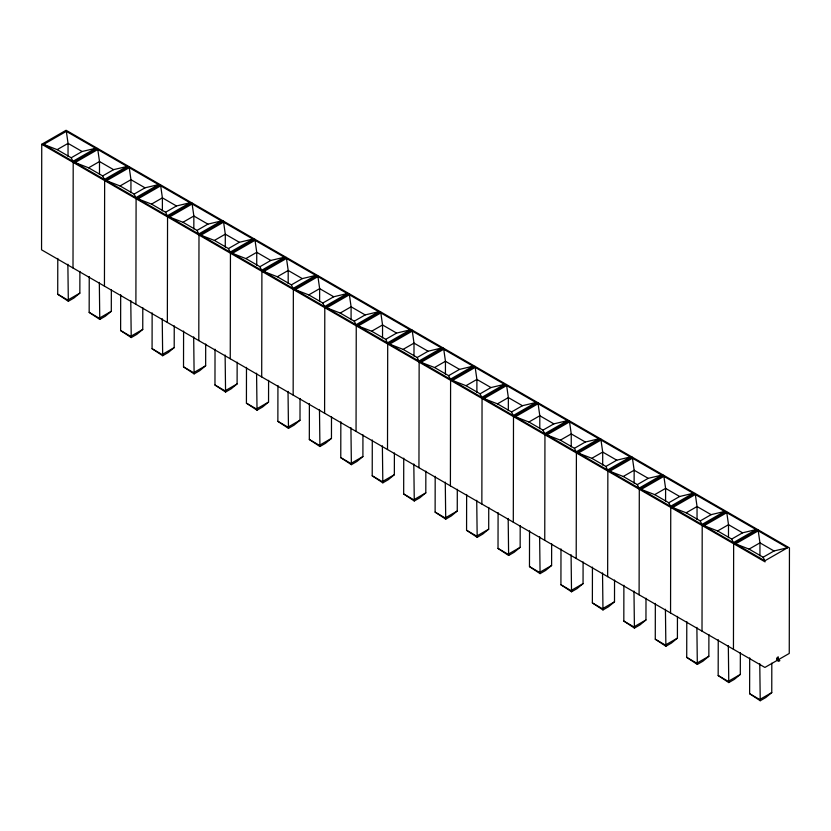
<?xml version="1.0" encoding="UTF-8"?>
<svg xmlns="http://www.w3.org/2000/svg" width="831" height="831" viewBox="0 0 831 831"><rect width="100%" height="100%" fill="white"/><g stroke="black" fill="none" stroke-linecap="round" stroke-linejoin="round"><path stroke-width="1.25" d="M41.747 144.272L41.55 249.819L764.904 667.438L789.253 653.446L789.45 547.899L66.096 130.27L41.747 144.272L765.102 561.891M79.89 271.384L79.849 293.135L73.876 298.069L68.329 301.258L57.723 294.236L57.786 258.41M68.028 156.342L68.049 143.379L66.335 131.36L43.638 144.407L72.962 161.339L95.658 148.292L66.335 131.36M67.872 264.237L68.329 301.258M73.003 267.977L73.201 162.429L97.549 148.427M111.344 289.541L111.302 311.293L105.319 316.227L99.772 319.416L89.166 312.394L89.239 276.567M99.325 282.395L99.772 319.416M99.481 174.5L99.502 161.536L97.788 149.518L75.091 162.564L104.405 179.496L127.101 166.449L97.788 149.518M104.446 286.134L104.644 180.587L128.992 166.584M142.797 307.699L142.755 329.45L136.772 334.384L131.225 337.573L120.62 330.551L120.682 294.725M130.768 300.552L131.225 337.573M130.924 192.657L130.955 179.693L129.241 167.675L106.534 180.722L135.858 197.653L158.555 184.607L129.241 167.675M135.9 304.291L136.097 198.744L160.445 184.742M174.24 325.856L174.198 347.607L168.226 352.541L162.679 355.73L152.073 348.708L152.135 312.882M162.222 318.709L162.679 355.73M162.377 210.814L162.398 197.851L160.684 185.832L137.988 198.879L167.311 215.811L190.008 202.764L160.684 185.832M167.353 322.449L167.55 216.901L191.899 202.899M205.693 344.013L205.652 365.765L199.679 370.699L194.122 373.888L183.516 366.866L183.589 331.039M193.675 336.867L194.122 373.888M193.831 228.972L193.852 216.008L192.138 203.99L169.441 217.036L198.754 233.968L221.451 220.921L192.138 203.99M198.796 340.606L198.993 235.059L223.352 221.056M237.147 362.171L237.105 383.922L231.122 388.856L225.575 392.045L214.969 385.023L215.032 349.197M225.118 355.024L225.575 392.045M225.274 247.129L225.305 234.165L223.591 222.147L200.884 235.194L230.208 252.125L252.904 239.079L223.591 222.147M230.249 358.763L230.447 253.216L254.795 239.214M268.59 380.328L268.548 402.079L262.575 407.013L257.028 410.202L246.423 403.18L246.485 367.354M256.727 265.286L256.748 252.323L255.034 240.304L232.337 253.351L261.661 270.283L284.358 257.236L255.034 240.304M256.571 373.181L257.028 410.202M261.703 376.921L261.9 271.373L286.248 257.371M300.043 398.485L300.001 420.237L294.029 425.171L288.471 428.36L277.866 421.338L277.938 385.511M288.18 283.444L288.201 270.48L286.487 258.462L263.791 271.508L293.104 288.44L315.811 275.393L286.487 258.462M288.025 391.339L288.471 428.36M293.156 395.078L293.353 289.531L317.702 275.528M331.496 416.643L331.455 438.394L325.472 443.328L319.925 446.517L309.319 439.495L309.392 403.669M319.468 409.496L319.925 446.517M319.623 301.601L319.655 288.637L317.941 276.619L295.244 289.666L324.557 306.597L347.254 293.551L317.941 276.619M324.599 413.236L324.796 307.688L349.145 293.686M362.939 434.8L362.908 456.551L356.925 461.485L351.378 464.674L340.772 457.652L340.835 421.826M350.921 427.653L351.378 464.674M351.077 319.758L351.098 306.795L349.384 294.776L326.687 307.834L356.011 324.755L378.707 311.708L349.384 294.776M356.052 431.393L356.25 325.845L380.598 311.854M394.393 452.957L394.351 474.709L388.378 479.643L382.831 482.832L372.215 475.81L372.288 439.983M382.374 445.811L382.831 482.832M382.53 337.916L382.551 324.963L380.837 312.934L358.14 325.991L387.454 342.912L410.161 329.865L380.837 312.934M387.506 449.55L387.703 344.003L412.051 330.011M425.846 471.115L425.804 492.866L419.821 497.8L414.274 500.989L403.669 493.967L403.741 458.141M413.817 463.968L414.274 500.989M413.983 356.073L414.004 343.12L412.29 331.091L389.594 344.148L418.907 361.07L441.604 348.023L412.29 331.091M418.949 467.708L419.146 362.16L443.494 348.168M457.299 489.272L457.258 511.023L451.275 515.958L445.728 519.146L435.122 512.125L435.184 476.308M445.271 482.125L445.728 519.146M445.426 374.23L445.458 361.277L443.744 349.249L421.037 362.306L450.36 379.227L473.057 366.18L443.744 349.249M450.402 485.865L450.599 380.318L474.948 366.326M488.742 507.429L488.701 529.181L482.728 534.115L477.181 537.314L466.575 530.282L466.638 494.466M476.88 392.388L476.901 379.435L475.187 367.406L452.49 380.463L481.814 397.384L504.51 384.338L475.187 367.406M476.724 500.283L477.181 537.314M481.855 504.022L482.053 398.475L506.401 384.483M520.196 525.587L520.154 547.338L514.171 552.272L508.624 555.472L498.018 548.439L498.091 512.623M508.333 410.545L508.354 397.592L506.64 385.563L483.943 398.62L513.257 415.542L535.953 402.495L506.64 385.563M508.177 518.44L508.624 555.472M513.298 522.18L513.496 416.632L537.844 402.64M551.649 543.744L551.607 565.495L545.624 570.43L540.077 573.629L529.472 566.597L529.534 530.78M539.62 536.597L540.077 573.629M539.776 428.703L539.807 415.749L538.093 403.731L515.386 416.778L544.71 433.699L567.407 420.652L538.093 403.731M544.752 540.337L544.949 434.79L569.297 420.798M583.092 561.901L583.05 583.653L577.078 588.597L571.531 591.786L560.925 584.754L560.987 548.938M571.074 554.755L571.531 591.786M571.229 446.86L571.25 433.907L569.536 421.888L546.84 434.935L576.163 451.856L598.86 438.81L569.536 421.888M576.205 558.494L576.402 452.947L600.751 438.955M614.545 580.059L614.504 601.81L608.531 606.755L602.974 609.944L592.368 602.911L592.441 567.095M602.527 572.912L602.974 609.944M602.683 465.028L602.704 452.064L600.99 440.046L578.293 453.092L607.606 470.014L630.313 456.967L600.99 440.046M607.648 576.652L607.856 471.104L632.204 457.112M645.999 598.216L645.957 619.968L639.974 624.912L634.427 628.101L623.821 621.069L623.884 585.253M633.97 591.07L634.427 628.101M634.126 483.185L634.157 470.221L632.443 458.203L609.746 471.25L639.06 488.171L661.756 475.124L632.443 458.203M639.101 594.809L639.299 489.262L663.647 475.27M677.442 616.373L677.41 638.125L671.427 643.069L665.88 646.258L655.275 639.226L655.337 603.41M665.423 609.227L665.88 646.258M665.579 501.342L665.6 488.379L663.886 476.36L641.189 489.407L670.513 506.328L693.21 493.282L663.886 476.36M670.555 612.966L670.752 507.419L695.1 493.427M708.895 634.531L708.853 656.282L702.881 661.227L697.323 664.416L686.718 657.383L686.79 621.567M697.032 519.5L697.053 506.536L695.339 494.518L672.643 507.564L701.956 524.486L724.663 511.439L695.339 494.518M696.877 627.384L697.323 664.416M702.008 631.124L702.205 525.576L726.554 511.584M740.348 652.688L740.307 674.44L734.324 679.384L728.777 682.573L718.171 675.541L718.244 639.725M728.475 537.657L728.507 524.693L726.793 512.675L704.096 525.722L733.409 542.643L756.106 529.596L726.793 512.675M728.32 645.542L728.777 682.573M733.451 649.281L733.648 543.734L757.997 529.742M771.812 663.169L771.76 692.597L765.777 697.541L760.23 700.73L749.624 693.698L749.687 657.882M759.773 663.699L760.23 700.73M759.929 555.814L759.96 542.851L758.236 530.832L735.539 543.879L764.863 560.8L787.559 547.754L758.236 530.832M778.294 659.741L778.304 656.854L777.078 657.55L777.078 660.437L778.647 661.351L779.873 660.645L776.725 658.838M43.638 144.407L57.162 149.642L68.049 143.379L82.113 151.502L95.658 148.292M57.162 149.642L71.227 157.765L82.113 151.502M75.091 162.564L88.616 167.8L99.502 161.536L113.567 169.659L127.101 166.449M88.616 167.8L102.68 175.923L113.567 169.659M106.534 180.722L120.059 185.957L130.955 179.693L145.02 187.816L158.555 184.607M120.059 185.957L134.123 194.08L145.02 187.816M137.988 198.879L151.512 204.114L162.398 197.851L176.463 205.974L190.008 202.764M151.512 204.114L165.577 212.237L176.463 205.974M169.441 217.036L182.965 222.272L193.852 216.008L207.916 224.131L221.451 220.921M79.849 293.135L67.799 300.053L57.723 294.236M182.965 222.272L197.03 230.395L207.916 224.131M200.884 235.194L214.408 240.429L225.305 234.165L239.37 242.288L252.904 239.079M111.302 311.293L99.253 318.211L89.166 312.394M214.408 240.429L228.473 248.552L239.37 242.288M232.337 253.351L245.862 258.586L256.748 252.323L270.813 260.446L284.358 257.236M142.755 329.45L130.706 336.368L120.62 330.551M245.862 258.586L259.926 266.709L270.813 260.446M263.791 271.508L277.315 276.744L288.201 270.48L302.266 278.603L315.811 275.393M174.198 347.607L162.149 354.525L152.073 348.708M277.315 276.744L291.38 284.867L302.266 278.603M295.244 289.666L308.768 294.901L319.655 288.637L333.719 296.76L347.254 293.551M205.652 365.765L193.602 372.683L183.516 366.866M308.768 294.901L322.833 303.024L333.719 296.76M326.687 307.834L340.211 313.058L351.098 306.795L365.173 314.918L378.707 311.708M237.105 383.922L225.056 390.84L214.969 385.023M340.211 313.058L354.276 321.182L365.173 314.918M358.14 325.991L371.665 331.216L382.551 324.963L396.616 333.075L410.161 329.865M268.548 402.079L256.509 408.997L246.423 403.18M371.665 331.216L385.729 339.339L396.616 333.075M389.594 344.148L403.118 349.373L414.004 343.12L428.069 351.233L441.604 348.023M300.001 420.237L287.952 427.155L277.866 421.338M403.118 349.373L417.183 357.496L428.069 351.233M421.037 362.306L434.561 367.531L445.458 361.277L459.522 369.39L473.057 366.18M331.455 438.394L319.405 445.323L309.319 439.495M434.561 367.531L448.626 375.654L459.522 369.39M452.49 380.463L466.014 385.688L476.901 379.435L490.965 387.547L504.51 384.338M362.908 456.551L350.859 463.48L340.772 457.652M466.014 385.688L480.079 393.811L490.965 387.547M483.943 398.62L497.468 403.845L508.354 397.592L522.419 405.705L535.953 402.495M394.351 474.709L382.302 481.637L372.215 475.81M497.468 403.845L511.532 411.968L522.419 405.705M515.386 416.778L528.911 422.003L539.807 415.749L553.872 423.862L567.407 420.652M425.804 492.866L413.755 499.795L403.669 493.967M528.911 422.003L542.975 430.126L553.872 423.862M546.84 434.935L560.364 440.16L571.25 433.907L585.315 442.019L598.86 438.81M457.258 511.023L445.208 517.952L435.122 512.125M560.364 440.16L574.429 448.283L585.315 442.019M578.293 453.092L591.817 458.317L602.704 452.064L616.768 460.177L630.313 456.967M488.701 529.181L476.651 536.109L466.575 530.282M591.817 458.317L605.882 466.44L616.768 460.177M609.746 471.25L623.26 476.475L634.157 470.221L648.222 478.334L661.756 475.124M520.154 547.338L508.105 554.267L498.018 548.439M623.26 476.475L637.325 484.598L648.222 478.334M641.189 489.407L654.714 494.632L665.6 488.379L679.665 496.491L693.21 493.282M551.607 565.495L539.558 572.424L529.472 566.597M654.714 494.632L668.778 502.755L679.665 496.491M672.643 507.564L686.167 512.789L697.053 506.536L711.118 514.649L724.663 511.439M583.05 583.653L571.011 590.581L560.925 584.754M686.167 512.789L700.232 520.912L711.118 514.649M704.096 525.722L717.62 530.947L728.507 524.693L742.571 532.816L756.106 529.596M614.504 601.81L602.454 608.739L592.368 602.911M717.62 530.947L731.685 539.07L742.571 532.816M735.539 543.879L749.063 549.104L759.96 542.851L774.025 550.974L787.559 547.754M645.957 619.968L633.908 626.896L623.821 621.069M749.063 549.104L763.128 557.227L774.025 550.974M677.41 638.125L665.361 645.053L655.275 639.226M708.853 656.282L696.804 663.211L686.718 657.383M740.307 674.44L728.257 681.368L718.171 675.541M771.76 692.597L759.711 699.525L749.624 693.698M763.128 557.227L764.863 560.8M731.685 539.07L733.409 542.643M700.232 520.912L701.956 524.486M668.778 502.755L670.513 506.328M637.325 484.598L639.06 488.171M605.882 466.44L607.606 470.014M574.429 448.283L576.163 451.856M542.975 430.126L544.71 433.699M511.532 411.968L513.257 415.542M480.079 393.811L481.814 397.384M448.626 375.654L450.36 379.227M417.183 357.496L418.907 361.07M385.729 339.339L387.454 342.912M354.276 321.182L356.011 324.755M322.833 303.024L324.557 306.597M291.38 284.867L293.104 288.44M259.926 266.709L261.661 270.283M228.473 248.552L230.208 252.125M197.03 230.395L198.754 233.968M165.577 212.237L167.311 215.811M134.123 194.08L135.858 197.653M102.68 175.923L104.405 179.496M71.227 157.765L72.962 161.339"/></g></svg>
